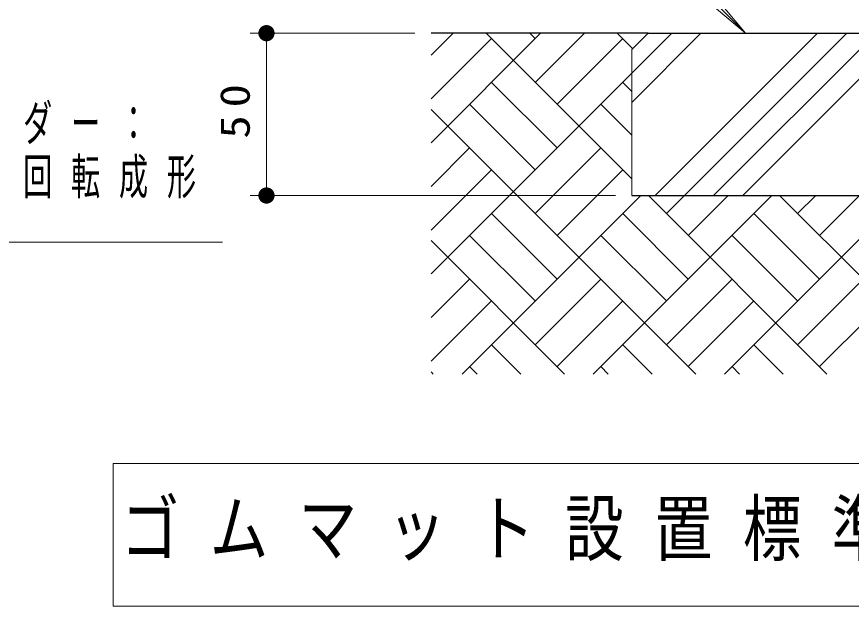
# Model space of a CAD drawing. Units: millimetres on the paper, with parts at other scales. Extents: x -365 to 0, y 0 to 257.
# Drawn here: x -83.1 to -31.7, y 99.7 to 136.1 of the extents above; entities that cross this region are included whole.
import ezdxf

# ---------------------------------------------------------------- set-up
doc = ezdxf.new("R2010")
doc.units = ezdxf.units.MM
doc.layers.add('LY_1', color=7, linetype='Continuous', lineweight=13)
doc.styles.add('ＭＳ ゴシック', font='')
doc.styles.get('ＭＳ ゴシック').set_extended_font_data('MS Gothic')

# ---------------------------------------------------------------- blocks, each defined once
blk = doc.blocks.new('filled_dot')
at = {"color": 0, "linetype": 'Continuous', "lineweight": -2, "const_width": 1.25}
blk.add_lwpolyline([(-0.625, 0, 1), (0.625, 0, 1)], format="xyb", close=True, dxfattribs=at)

msp = doc.modelspace()

# ---------------------------------------------------------------- linework, layer by layer
at = {"layer": 'LY_1'}
for p, q in [((-48.307, 145.128), (-38.233, 135.038)), ((-38.233, 135.038), (-40.16, 137.338)), ((-38.233, 135.038), (-40.53, 136.969)), ((-58.598, 135.038), (-68.735, 135.038)), ((-58.598, 135.038), (-68.735, 135.038)), ((-58.598, 135.038), (-68.735, 135.038)), ((-58.598, 135.038), (-68.735, 135.038)), ((-58.598, 135.038), (-68.735, 135.038)), ((-58.598, 135.038), (-68.735, 135.038)), ((-58.598, 135.038), (-68.735, 135.038)), ((-58.598, 135.038), (-68.735, 135.038)), ((-67.735, 125.038), (-67.735, 135.038)), ((-67.735, 125.038), (-67.735, 135.038)), ((-67.735, 125.038), (-67.735, 135.038)), ((-67.735, 125.038), (-67.735, 135.038)), ((-67.735, 125.038), (-67.735, 135.038)), ((-67.735, 125.038), (-67.735, 135.038)), ((-67.735, 125.038), (-67.735, 135.038)), ((-67.735, 125.038), (-67.735, 135.038)), ((-57.598, 128.293), (-50.853, 135.038)), ((-57.598, 133.681), (-56.241, 135.038)), ((-57.598, 128.293), (-50.853, 135.038)), ((-57.598, 133.681), (-56.241, 135.038)), ((-57.598, 128.293), (-50.853, 135.038)), ((-57.598, 133.681), (-56.241, 135.038)), ((-57.598, 128.293), (-50.853, 135.038)), ((-57.598, 133.681), (-56.241, 135.038)), ((-57.598, 128.293), (-50.853, 135.038)), ((-57.598, 133.681), (-56.241, 135.038)), ((-57.598, 128.293), (-50.853, 135.038)), ((-57.598, 133.681), (-56.241, 135.038)), ((-57.598, 128.293), (-50.853, 135.038)), ((-57.598, 133.681), (-56.241, 135.038)), ((-57.598, 128.293), (-50.853, 135.038)), ((-57.598, 133.681), (-56.241, 135.038)), ((-57.598, 130.987), (-53.882, 134.704)), ((-57.598, 130.987), (-53.882, 134.704)), ((-57.598, 130.987), (-53.882, 134.704)), ((-57.598, 130.987), (-53.882, 134.704)), ((-57.598, 130.987), (-53.882, 134.704)), ((-57.598, 130.987), (-53.882, 134.704)), ((-57.598, 130.987), (-53.882, 134.704)), ((-57.598, 130.987), (-53.882, 134.704)), ((-45.238, 126.061), (-54.216, 135.038)), ((-45.238, 126.061), (-54.216, 135.038)), ((-45.238, 126.061), (-54.216, 135.038)), ((-45.238, 126.061), (-54.216, 135.038)), ((-45.238, 126.061), (-54.216, 135.038)), ((-45.238, 126.061), (-54.216, 135.038)), ((-45.238, 126.061), (-54.216, 135.038)), ((-45.238, 126.061), (-54.216, 135.038)), ((-51.187, 134.704), (-51.522, 135.038)), ((-51.187, 134.704), (-51.522, 135.038)), ((-51.187, 134.704), (-51.522, 135.038)), ((-51.187, 134.704), (-51.522, 135.038)), ((-51.187, 134.704), (-51.522, 135.038)), ((-51.187, 134.704), (-51.522, 135.038)), ((-51.187, 134.704), (-51.522, 135.038)), ((-51.187, 134.704), (-51.522, 135.038)), ((-51.187, 132.01), (-48.159, 135.038)), ((-51.187, 132.01), (-48.159, 135.038)), ((-51.187, 132.01), (-48.159, 135.038)), ((-51.187, 132.01), (-48.159, 135.038)), ((-51.187, 132.01), (-48.159, 135.038)), ((-51.187, 132.01), (-48.159, 135.038)), ((-51.187, 132.01), (-48.159, 135.038)), ((-51.187, 132.01), (-48.159, 135.038)), ((-49.84, 130.663), (-45.799, 134.704)), ((-49.84, 130.663), (-45.799, 134.704)), ((-49.84, 130.663), (-45.799, 134.704)), ((-49.84, 130.663), (-45.799, 134.704)), ((-49.84, 130.663), (-45.799, 134.704)), ((-49.84, 130.663), (-45.799, 134.704)), ((-49.84, 130.663), (-45.799, 134.704)), ((-49.84, 130.663), (-45.799, 134.704)), ((-45.186, 134.091), (-46.134, 135.038)), ((-45.186, 134.091), (-46.134, 135.038)), ((-45.186, 134.091), (-46.134, 135.038)), ((-45.186, 134.091), (-46.134, 135.038)), ((-45.186, 134.091), (-46.134, 135.038)), ((-45.186, 134.091), (-46.134, 135.038)), ((-45.186, 134.091), (-46.134, 135.038)), ((-45.186, 134.091), (-46.134, 135.038)), ((-45.238, 130.775), (-40.975, 135.038)), ((-45.238, 132.571), (-42.771, 135.038)), ((-45.238, 130.775), (-40.975, 135.038)), ((-45.238, 132.571), (-42.771, 135.038)), ((-45.238, 130.775), (-40.975, 135.038)), ((-45.238, 132.571), (-42.771, 135.038)), ((-45.238, 130.775), (-40.975, 135.038)), ((-45.238, 132.571), (-42.771, 135.038)), ((-45.238, 130.775), (-40.975, 135.038)), ((-45.238, 132.571), (-42.771, 135.038)), ((-45.238, 130.775), (-40.975, 135.038)), ((-45.238, 132.571), (-42.771, 135.038)), ((-45.238, 130.775), (-40.975, 135.038)), ((-45.238, 132.571), (-42.771, 135.038)), ((-45.238, 130.775), (-40.975, 135.038)), ((-45.238, 132.571), (-42.771, 135.038)), ((-43.79, 125.038), (-33.79, 135.038)), ((-43.79, 125.038), (-33.79, 135.038)), ((-43.79, 125.038), (-33.79, 135.038)), ((-43.79, 125.038), (-33.79, 135.038)), ((-43.79, 125.038), (-33.79, 135.038)), ((-43.79, 125.038), (-33.79, 135.038)), ((-43.79, 125.038), (-33.79, 135.038)), ((-43.79, 125.038), (-33.79, 135.038)), ((-41.994, 125.038), (-31.994, 135.038)), ((-41.994, 125.038), (-31.994, 135.038)), ((-41.994, 125.038), (-31.994, 135.038)), ((-41.994, 125.038), (-31.994, 135.038)), ((-41.994, 125.038), (-31.994, 135.038)), ((-41.994, 125.038), (-31.994, 135.038)), ((-41.994, 125.038), (-31.994, 135.038)), ((-41.994, 125.038), (-31.994, 135.038)), ((-40.198, 125.038), (-30.198, 135.038)), ((-40.198, 125.038), (-30.198, 135.038)), ((-40.198, 125.038), (-30.198, 135.038)), ((-40.198, 125.038), (-30.198, 135.038)), ((-40.198, 125.038), (-30.198, 135.038)), ((-40.198, 125.038), (-30.198, 135.038)), ((-40.198, 125.038), (-30.198, 135.038)), ((-40.198, 125.038), (-30.198, 135.038)), ((-38.402, 125.038), (-28.402, 135.038)), ((-38.402, 125.038), (-28.402, 135.038)), ((-38.402, 125.038), (-28.402, 135.038)), ((-38.402, 125.038), (-28.402, 135.038)), ((-38.402, 125.038), (-28.402, 135.038)), ((-38.402, 125.038), (-28.402, 135.038)), ((-38.402, 125.038), (-28.402, 135.038)), ((-38.402, 125.038), (-28.402, 135.038)), ((-45.238, 125.038), (-45.238, 134.038)), ((-57.598, 120.211), (-45.238, 132.571)), ((-57.598, 120.211), (-45.238, 132.571)), ((-57.598, 120.211), (-45.238, 132.571)), ((-57.598, 120.211), (-45.238, 132.571)), ((-57.598, 120.211), (-45.238, 132.571)), ((-57.598, 120.211), (-45.238, 132.571)), ((-57.598, 120.211), (-45.238, 132.571)), ((-57.598, 120.211), (-45.238, 132.571)), ((-49.84, 127.969), (-53.882, 132.01)), ((-49.84, 127.969), (-53.882, 132.01)), ((-49.84, 127.969), (-53.882, 132.01)), ((-49.84, 127.969), (-53.882, 132.01)), ((-49.84, 127.969), (-53.882, 132.01)), ((-49.84, 127.969), (-53.882, 132.01)), ((-49.84, 127.969), (-53.882, 132.01)), ((-49.84, 127.969), (-53.882, 132.01)), ((-45.238, 131.449), (-45.799, 132.01)), ((-45.238, 131.449), (-45.799, 132.01)), ((-45.238, 131.449), (-45.799, 132.01)), ((-45.238, 131.449), (-45.799, 132.01)), ((-45.238, 131.449), (-45.799, 132.01)), ((-45.238, 131.449), (-45.799, 132.01)), ((-45.238, 131.449), (-45.799, 132.01)), ((-45.238, 131.449), (-45.799, 132.01)), ((-51.187, 126.622), (-55.229, 130.663)), ((-51.187, 126.622), (-55.229, 130.663)), ((-51.187, 126.622), (-55.229, 130.663)), ((-51.187, 126.622), (-55.229, 130.663)), ((-51.187, 126.622), (-55.229, 130.663)), ((-51.187, 126.622), (-55.229, 130.663)), ((-51.187, 126.622), (-55.229, 130.663)), ((-51.187, 126.622), (-55.229, 130.663)), ((-45.238, 128.755), (-47.146, 130.663)), ((-45.238, 128.755), (-47.146, 130.663)), ((-45.238, 128.755), (-47.146, 130.663)), ((-45.238, 128.755), (-47.146, 130.663)), ((-45.238, 128.755), (-47.146, 130.663)), ((-45.238, 128.755), (-47.146, 130.663)), ((-45.238, 128.755), (-47.146, 130.663)), ((-45.238, 128.755), (-47.146, 130.663)), ((-41.298, 114.038), (-57.598, 130.338)), ((-41.298, 114.038), (-57.598, 130.338)), ((-41.298, 114.038), (-57.598, 130.338)), ((-41.298, 114.038), (-57.598, 130.338)), ((-41.298, 114.038), (-57.598, 130.338)), ((-41.298, 114.038), (-57.598, 130.338)), ((-41.298, 114.038), (-57.598, 130.338)), ((-41.298, 114.038), (-57.598, 130.338)), ((-57.598, 125.599), (-55.229, 127.969)), ((-57.598, 125.599), (-55.229, 127.969)), ((-57.598, 125.599), (-55.229, 127.969)), ((-57.598, 125.599), (-55.229, 127.969)), ((-57.598, 125.599), (-55.229, 127.969)), ((-57.598, 125.599), (-55.229, 127.969)), ((-57.598, 125.599), (-55.229, 127.969)), ((-57.598, 125.599), (-55.229, 127.969)), ((-51.187, 123.928), (-47.146, 127.969)), ((-51.187, 123.928), (-47.146, 127.969)), ((-51.187, 123.928), (-47.146, 127.969)), ((-51.187, 123.928), (-47.146, 127.969)), ((-51.187, 123.928), (-47.146, 127.969)), ((-51.187, 123.928), (-47.146, 127.969)), ((-51.187, 123.928), (-47.146, 127.969)), ((-51.187, 123.928), (-47.146, 127.969)), ((-57.598, 122.905), (-53.882, 126.622)), ((-57.598, 122.905), (-53.882, 126.622)), ((-57.598, 122.905), (-53.882, 126.622)), ((-57.598, 122.905), (-53.882, 126.622)), ((-57.598, 122.905), (-53.882, 126.622)), ((-57.598, 122.905), (-53.882, 126.622)), ((-57.598, 122.905), (-53.882, 126.622)), ((-57.598, 122.905), (-53.882, 126.622)), ((-49.84, 122.58), (-45.799, 126.622)), ((-49.84, 122.58), (-45.799, 126.622)), ((-49.84, 122.58), (-45.799, 126.622)), ((-49.84, 122.58), (-45.799, 126.622)), ((-49.84, 122.58), (-45.799, 126.622)), ((-49.84, 122.58), (-45.799, 126.622)), ((-49.84, 122.58), (-45.799, 126.622)), ((-49.84, 122.58), (-45.799, 126.622)), ((-46.238, 125.038), (-68.735, 125.038)), ((-46.238, 125.038), (-68.735, 125.038)), ((-46.238, 125.038), (-68.735, 125.038)), ((-46.238, 125.038), (-68.735, 125.038)), ((-46.238, 125.038), (-68.735, 125.038)), ((-46.238, 125.038), (-68.735, 125.038)), ((-46.238, 125.038), (-68.735, 125.038)), ((-46.238, 125.038), (-68.735, 125.038)), ((-55.688, 114.038), (-44.688, 125.038)), ((-55.688, 114.038), (-44.688, 125.038)), ((-55.688, 114.038), (-44.688, 125.038)), ((-55.688, 114.038), (-44.688, 125.038)), ((-55.688, 114.038), (-44.688, 125.038)), ((-55.688, 114.038), (-44.688, 125.038)), ((-55.688, 114.038), (-44.688, 125.038)), ((-55.688, 114.038), (-44.688, 125.038)), ((-47.606, 114.038), (-36.606, 125.038)), ((-47.606, 114.038), (-36.606, 125.038)), ((-47.606, 114.038), (-36.606, 125.038)), ((-47.606, 114.038), (-36.606, 125.038)), ((-47.606, 114.038), (-36.606, 125.038)), ((-47.606, 114.038), (-36.606, 125.038)), ((-47.606, 114.038), (-36.606, 125.038)), ((-47.606, 114.038), (-36.606, 125.038)), ((-33.216, 114.038), (-44.216, 125.038)), ((-33.216, 114.038), (-44.216, 125.038)), ((-33.216, 114.038), (-44.216, 125.038)), ((-33.216, 114.038), (-44.216, 125.038)), ((-33.216, 114.038), (-44.216, 125.038)), ((-33.216, 114.038), (-44.216, 125.038)), ((-33.216, 114.038), (-44.216, 125.038)), ((-33.216, 114.038), (-44.216, 125.038)), ((-43.105, 123.928), (-41.994, 125.038)), ((-43.105, 123.928), (-41.994, 125.038)), ((-43.105, 123.928), (-41.994, 125.038)), ((-43.105, 123.928), (-41.994, 125.038)), ((-43.105, 123.928), (-41.994, 125.038)), ((-43.105, 123.928), (-41.994, 125.038)), ((-43.105, 123.928), (-41.994, 125.038)), ((-43.105, 123.928), (-41.994, 125.038)), ((-41.758, 122.58), (-39.3, 125.038)), ((-41.758, 122.58), (-39.3, 125.038)), ((-41.758, 122.58), (-39.3, 125.038)), ((-41.758, 122.58), (-39.3, 125.038)), ((-41.758, 122.58), (-39.3, 125.038)), ((-41.758, 122.58), (-39.3, 125.038)), ((-41.758, 122.58), (-39.3, 125.038)), ((-41.758, 122.58), (-39.3, 125.038)), ((-39.524, 114.038), (-28.524, 125.038)), ((-39.524, 114.038), (-28.524, 125.038)), ((-39.524, 114.038), (-28.524, 125.038)), ((-39.524, 114.038), (-28.524, 125.038)), ((-39.524, 114.038), (-28.524, 125.038)), ((-39.524, 114.038), (-28.524, 125.038)), ((-39.524, 114.038), (-28.524, 125.038)), ((-39.524, 114.038), (-28.524, 125.038)), ((-25.134, 114.038), (-36.134, 125.038)), ((-25.134, 114.038), (-36.134, 125.038)), ((-25.134, 114.038), (-36.134, 125.038)), ((-25.134, 114.038), (-36.134, 125.038)), ((-25.134, 114.038), (-36.134, 125.038)), ((-25.134, 114.038), (-36.134, 125.038)), ((-25.134, 114.038), (-36.134, 125.038)), ((-25.134, 114.038), (-36.134, 125.038)), ((-35.023, 123.928), (-33.912, 125.038)), ((-35.023, 123.928), (-33.912, 125.038)), ((-35.023, 123.928), (-33.912, 125.038)), ((-35.023, 123.928), (-33.912, 125.038)), ((-35.023, 123.928), (-33.912, 125.038)), ((-35.023, 123.928), (-33.912, 125.038)), ((-35.023, 123.928), (-33.912, 125.038)), ((-35.023, 123.928), (-33.912, 125.038)), ((-33.676, 122.58), (-31.218, 125.038)), ((-33.676, 122.58), (-31.218, 125.038)), ((-33.676, 122.58), (-31.218, 125.038)), ((-33.676, 122.58), (-31.218, 125.038)), ((-33.676, 122.58), (-31.218, 125.038)), ((-33.676, 122.58), (-31.218, 125.038)), ((-33.676, 122.58), (-31.218, 125.038)), ((-33.676, 122.58), (-31.218, 125.038)), ((-49.84, 119.886), (-53.882, 123.928)), ((-49.84, 119.886), (-53.882, 123.928)), ((-49.84, 119.886), (-53.882, 123.928)), ((-49.84, 119.886), (-53.882, 123.928)), ((-49.84, 119.886), (-53.882, 123.928)), ((-49.84, 119.886), (-53.882, 123.928)), ((-49.84, 119.886), (-53.882, 123.928)), ((-49.84, 119.886), (-53.882, 123.928)), ((-41.758, 119.886), (-45.799, 123.928)), ((-41.758, 119.886), (-45.799, 123.928)), ((-41.758, 119.886), (-45.799, 123.928)), ((-41.758, 119.886), (-45.799, 123.928)), ((-41.758, 119.886), (-45.799, 123.928)), ((-41.758, 119.886), (-45.799, 123.928)), ((-41.758, 119.886), (-45.799, 123.928)), ((-41.758, 119.886), (-45.799, 123.928)), ((-33.676, 119.886), (-37.717, 123.928)), ((-33.676, 119.886), (-37.717, 123.928)), ((-33.676, 119.886), (-37.717, 123.928)), ((-33.676, 119.886), (-37.717, 123.928)), ((-33.676, 119.886), (-37.717, 123.928)), ((-33.676, 119.886), (-37.717, 123.928)), ((-33.676, 119.886), (-37.717, 123.928)), ((-33.676, 119.886), (-37.717, 123.928)), ((-51.187, 118.539), (-55.229, 122.58)), ((-51.187, 118.539), (-55.229, 122.58)), ((-51.187, 118.539), (-55.229, 122.58)), ((-51.187, 118.539), (-55.229, 122.58)), ((-51.187, 118.539), (-55.229, 122.58)), ((-51.187, 118.539), (-55.229, 122.58)), ((-51.187, 118.539), (-55.229, 122.58)), ((-51.187, 118.539), (-55.229, 122.58)), ((-43.105, 118.539), (-47.146, 122.58)), ((-43.105, 118.539), (-47.146, 122.58)), ((-43.105, 118.539), (-47.146, 122.58)), ((-43.105, 118.539), (-47.146, 122.58)), ((-43.105, 118.539), (-47.146, 122.58)), ((-43.105, 118.539), (-47.146, 122.58)), ((-43.105, 118.539), (-47.146, 122.58)), ((-43.105, 118.539), (-47.146, 122.58)), ((-35.023, 118.539), (-39.064, 122.58)), ((-35.023, 118.539), (-39.064, 122.58)), ((-35.023, 118.539), (-39.064, 122.58)), ((-35.023, 118.539), (-39.064, 122.58)), ((-35.023, 118.539), (-39.064, 122.58)), ((-35.023, 118.539), (-39.064, 122.58)), ((-35.023, 118.539), (-39.064, 122.58)), ((-35.023, 118.539), (-39.064, 122.58)), ((-100.436, 122.157), (-70.436, 122.157)), ((-49.381, 114.038), (-57.598, 122.256)), ((-49.381, 114.038), (-57.598, 122.256)), ((-49.381, 114.038), (-57.598, 122.256)), ((-49.381, 114.038), (-57.598, 122.256)), ((-49.381, 114.038), (-57.598, 122.256)), ((-49.381, 114.038), (-57.598, 122.256)), ((-49.381, 114.038), (-57.598, 122.256)), ((-49.381, 114.038), (-57.598, 122.256)), ((-57.598, 117.517), (-55.229, 119.886)), ((-57.598, 117.517), (-55.229, 119.886)), ((-57.598, 117.517), (-55.229, 119.886)), ((-57.598, 117.517), (-55.229, 119.886)), ((-57.598, 117.517), (-55.229, 119.886)), ((-57.598, 117.517), (-55.229, 119.886)), ((-57.598, 117.517), (-55.229, 119.886)), ((-57.598, 117.517), (-55.229, 119.886)), ((-51.187, 115.845), (-47.146, 119.886)), ((-51.187, 115.845), (-47.146, 119.886)), ((-51.187, 115.845), (-47.146, 119.886)), ((-51.187, 115.845), (-47.146, 119.886)), ((-51.187, 115.845), (-47.146, 119.886)), ((-51.187, 115.845), (-47.146, 119.886)), ((-51.187, 115.845), (-47.146, 119.886)), ((-51.187, 115.845), (-47.146, 119.886)), ((-43.105, 115.845), (-39.064, 119.886)), ((-43.105, 115.845), (-39.064, 119.886)), ((-43.105, 115.845), (-39.064, 119.886)), ((-43.105, 115.845), (-39.064, 119.886)), ((-43.105, 115.845), (-39.064, 119.886)), ((-43.105, 115.845), (-39.064, 119.886)), ((-43.105, 115.845), (-39.064, 119.886)), ((-43.105, 115.845), (-39.064, 119.886)), ((-35.023, 115.845), (-30.982, 119.886)), ((-35.023, 115.845), (-30.982, 119.886)), ((-35.023, 115.845), (-30.982, 119.886)), ((-35.023, 115.845), (-30.982, 119.886)), ((-35.023, 115.845), (-30.982, 119.886)), ((-35.023, 115.845), (-30.982, 119.886)), ((-35.023, 115.845), (-30.982, 119.886)), ((-35.023, 115.845), (-30.982, 119.886)), ((-57.598, 114.823), (-53.882, 118.539)), ((-57.598, 114.823), (-53.882, 118.539)), ((-57.598, 114.823), (-53.882, 118.539)), ((-57.598, 114.823), (-53.882, 118.539)), ((-57.598, 114.823), (-53.882, 118.539)), ((-57.598, 114.823), (-53.882, 118.539)), ((-57.598, 114.823), (-53.882, 118.539)), ((-57.598, 114.823), (-53.882, 118.539)), ((-49.84, 114.498), (-45.799, 118.539)), ((-49.84, 114.498), (-45.799, 118.539)), ((-49.84, 114.498), (-45.799, 118.539)), ((-49.84, 114.498), (-45.799, 118.539)), ((-49.84, 114.498), (-45.799, 118.539)), ((-49.84, 114.498), (-45.799, 118.539)), ((-49.84, 114.498), (-45.799, 118.539)), ((-49.84, 114.498), (-45.799, 118.539)), ((-41.758, 114.498), (-37.717, 118.539)), ((-41.758, 114.498), (-37.717, 118.539)), ((-41.758, 114.498), (-37.717, 118.539)), ((-41.758, 114.498), (-37.717, 118.539)), ((-41.758, 114.498), (-37.717, 118.539)), ((-41.758, 114.498), (-37.717, 118.539)), ((-41.758, 114.498), (-37.717, 118.539)), ((-41.758, 114.498), (-37.717, 118.539)), ((-33.676, 114.498), (-29.635, 118.539)), ((-33.676, 114.498), (-29.635, 118.539)), ((-33.676, 114.498), (-29.635, 118.539)), ((-33.676, 114.498), (-29.635, 118.539)), ((-33.676, 114.498), (-29.635, 118.539)), ((-33.676, 114.498), (-29.635, 118.539)), ((-33.676, 114.498), (-29.635, 118.539)), ((-33.676, 114.498), (-29.635, 118.539)), ((-52.075, 114.038), (-53.882, 115.845)), ((-52.075, 114.038), (-53.882, 115.845)), ((-52.075, 114.038), (-53.882, 115.845)), ((-52.075, 114.038), (-53.882, 115.845)), ((-52.075, 114.038), (-53.882, 115.845)), ((-52.075, 114.038), (-53.882, 115.845)), ((-52.075, 114.038), (-53.882, 115.845)), ((-52.075, 114.038), (-53.882, 115.845)), ((-43.992, 114.038), (-45.799, 115.845)), ((-43.992, 114.038), (-45.799, 115.845)), ((-43.992, 114.038), (-45.799, 115.845)), ((-43.992, 114.038), (-45.799, 115.845)), ((-43.992, 114.038), (-45.799, 115.845)), ((-43.992, 114.038), (-45.799, 115.845)), ((-43.992, 114.038), (-45.799, 115.845)), ((-43.992, 114.038), (-45.799, 115.845)), ((-35.91, 114.038), (-37.717, 115.845)), ((-35.91, 114.038), (-37.717, 115.845)), ((-35.91, 114.038), (-37.717, 115.845)), ((-35.91, 114.038), (-37.717, 115.845)), ((-35.91, 114.038), (-37.717, 115.845)), ((-35.91, 114.038), (-37.717, 115.845)), ((-35.91, 114.038), (-37.717, 115.845)), ((-35.91, 114.038), (-37.717, 115.845)), ((-57.463, 114.038), (-57.598, 114.174)), ((-57.463, 114.038), (-57.598, 114.174)), ((-57.463, 114.038), (-57.598, 114.174)), ((-57.463, 114.038), (-57.598, 114.174)), ((-57.463, 114.038), (-57.598, 114.174)), ((-57.463, 114.038), (-57.598, 114.174)), ((-57.463, 114.038), (-57.598, 114.174)), ((-57.463, 114.038), (-57.598, 114.174)), ((-54.769, 114.038), (-55.229, 114.498)), ((-54.769, 114.038), (-55.229, 114.498)), ((-54.769, 114.038), (-55.229, 114.498)), ((-54.769, 114.038), (-55.229, 114.498)), ((-54.769, 114.038), (-55.229, 114.498)), ((-54.769, 114.038), (-55.229, 114.498)), ((-54.769, 114.038), (-55.229, 114.498)), ((-54.769, 114.038), (-55.229, 114.498)), ((-46.686, 114.038), (-47.146, 114.498)), ((-46.686, 114.038), (-47.146, 114.498)), ((-46.686, 114.038), (-47.146, 114.498)), ((-46.686, 114.038), (-47.146, 114.498)), ((-46.686, 114.038), (-47.146, 114.498)), ((-46.686, 114.038), (-47.146, 114.498)), ((-46.686, 114.038), (-47.146, 114.498)), ((-46.686, 114.038), (-47.146, 114.498)), ((-38.604, 114.038), (-39.064, 114.498)), ((-38.604, 114.038), (-39.064, 114.498)), ((-38.604, 114.038), (-39.064, 114.498)), ((-38.604, 114.038), (-39.064, 114.498)), ((-38.604, 114.038), (-39.064, 114.498)), ((-38.604, 114.038), (-39.064, 114.498)), ((-38.604, 114.038), (-39.064, 114.498)), ((-38.604, 114.038), (-39.064, 114.498)), ((-77.181, 108.53), (-77.181, 99.73)), ((-2.381, 108.53), (-77.181, 108.53)), ((-77.181, 108.53), (-77.181, 99.73)), ((-2.381, 108.53), (-77.181, 108.53)), ((-77.181, 108.53), (-77.181, 99.73)), ((-2.381, 108.53), (-77.181, 108.53)), ((-77.181, 108.53), (-77.181, 99.73)), ((-2.381, 108.53), (-77.181, 108.53)), ((-77.181, 108.53), (-77.181, 99.73)), ((-2.381, 108.53), (-77.181, 108.53)), ((-77.181, 108.53), (-77.181, 99.73)), ((-2.381, 108.53), (-77.181, 108.53)), ((-77.181, 108.53), (-77.181, 99.73)), ((-2.381, 108.53), (-77.181, 108.53)), ((-77.181, 108.53), (-77.181, 99.73)), ((-2.381, 108.53), (-77.181, 108.53)), ((-77.181, 99.73), (-2.381, 99.73)), ((-77.181, 99.73), (-2.381, 99.73)), ((-77.181, 99.73), (-2.381, 99.73)), ((-77.181, 99.73), (-2.381, 99.73)), ((-77.181, 99.73), (-2.381, 99.73)), ((-77.181, 99.73), (-2.381, 99.73)), ((-77.181, 99.73), (-2.381, 99.73)), ((-77.181, 99.73), (-2.381, 99.73))]:
    msp.add_line(p, q, dxfattribs=at)
at = {"layer": 'LY_1', "lineweight": 25}
for p, q in [((-44.238, 135.038), (-57.598, 135.038)), ((-44.238, 135.038), (-45.238, 134.038)), ((-44.238, 135.038), (-15.961, 135.038)), ((-45.238, 125.038), (-15.961, 125.038))]:
    msp.add_line(p, q, dxfattribs=at)

# ---------------------------------------------------------------- block references
at = {"layer": 'LY_1', "xscale": 0.4, "yscale": 0.4}
for p, rotation in [((-67.735, 135.038), 270), ((-67.735, 135.038), 270), ((-67.735, 135.038), 270), ((-67.735, 135.038), 270), ((-67.735, 135.038), 270), ((-67.735, 135.038), 270), ((-67.735, 135.038), 270), ((-67.735, 135.038), 270), ((-67.735, 125.038), 90), ((-67.735, 125.038), 90), ((-67.735, 125.038), 90), ((-67.735, 125.038), 90), ((-67.735, 125.038), 90), ((-67.735, 125.038), 90), ((-67.735, 125.038), 90), ((-67.735, 125.038), 90)]:
    msp.add_blockref('filled_dot', p, dxfattribs=dict(at, rotation=rotation))

# ---------------------------------------------------------------- texts
at = {"layer": 'LY_1', "insert": (-68.735, 130.466), "char_height": 1.833, "attachment_point": 8, "rotation": 90, "style": 'ＭＳ ゴシック'}
msp.add_mtext('\\T1.34;\\W1.15;50', dxfattribs=at)
msp.add_mtext('\\T1.34;\\W1.15;50', dxfattribs=at)
msp.add_mtext('\\T1.34;\\W1.15;50', dxfattribs=at)
msp.add_mtext('\\T1.34;\\W1.15;50', dxfattribs=at)
msp.add_mtext('\\T1.34;\\W1.15;50', dxfattribs=at)
msp.add_mtext('\\T1.34;\\W1.15;50', dxfattribs=at)
msp.add_mtext('\\T1.34;\\W1.15;50', dxfattribs=at)
msp.add_mtext('\\T1.34;\\W1.15;50', dxfattribs=at)
at = {"layer": 'LY_1', "style": 'ＭＳ ゴシック'}
for s, insert, char_height, attachment_point in [('\\T1.64;\\W0.6;ダブルスライダー：', (-100.436, 130.607), 2.199, 1), ('\\T1.64;\\W0.6;ポリエチレン回転成形', (-100.436, 127.307), 2.199, 1), ('\\T1.52;\\W0.8;ゴムマット設置標準図\u3000S=1/5', (-39.781, 104.13), 3.299, 5), ('\\T1.52;\\W0.8;ゴムマット設置標準図\u3000S=1/5', (-39.781, 104.13), 3.299, 5), ('\\T1.52;\\W0.8;ゴムマット設置標準図\u3000S=1/5', (-39.781, 104.13), 3.299, 5), ('\\T1.52;\\W0.8;ゴムマット設置標準図\u3000S=1/5', (-39.781, 104.13), 3.299, 5), ('\\T1.52;\\W0.8;ゴムマット設置標準図\u3000S=1/5', (-39.781, 104.13), 3.299, 5), ('\\T1.52;\\W0.8;ゴムマット設置標準図\u3000S=1/5', (-39.781, 104.13), 3.299, 5), ('\\T1.52;\\W0.8;ゴムマット設置標準図\u3000S=1/5', (-39.781, 104.13), 3.299, 5), ('\\T1.52;\\W0.8;ゴムマット設置標準図\u3000S=1/5', (-39.781, 104.13), 3.299, 5)]:
    msp.add_mtext(s, dxfattribs=dict(at, insert=insert, char_height=char_height, attachment_point=attachment_point))

doc.saveas('drawing.dxf')
